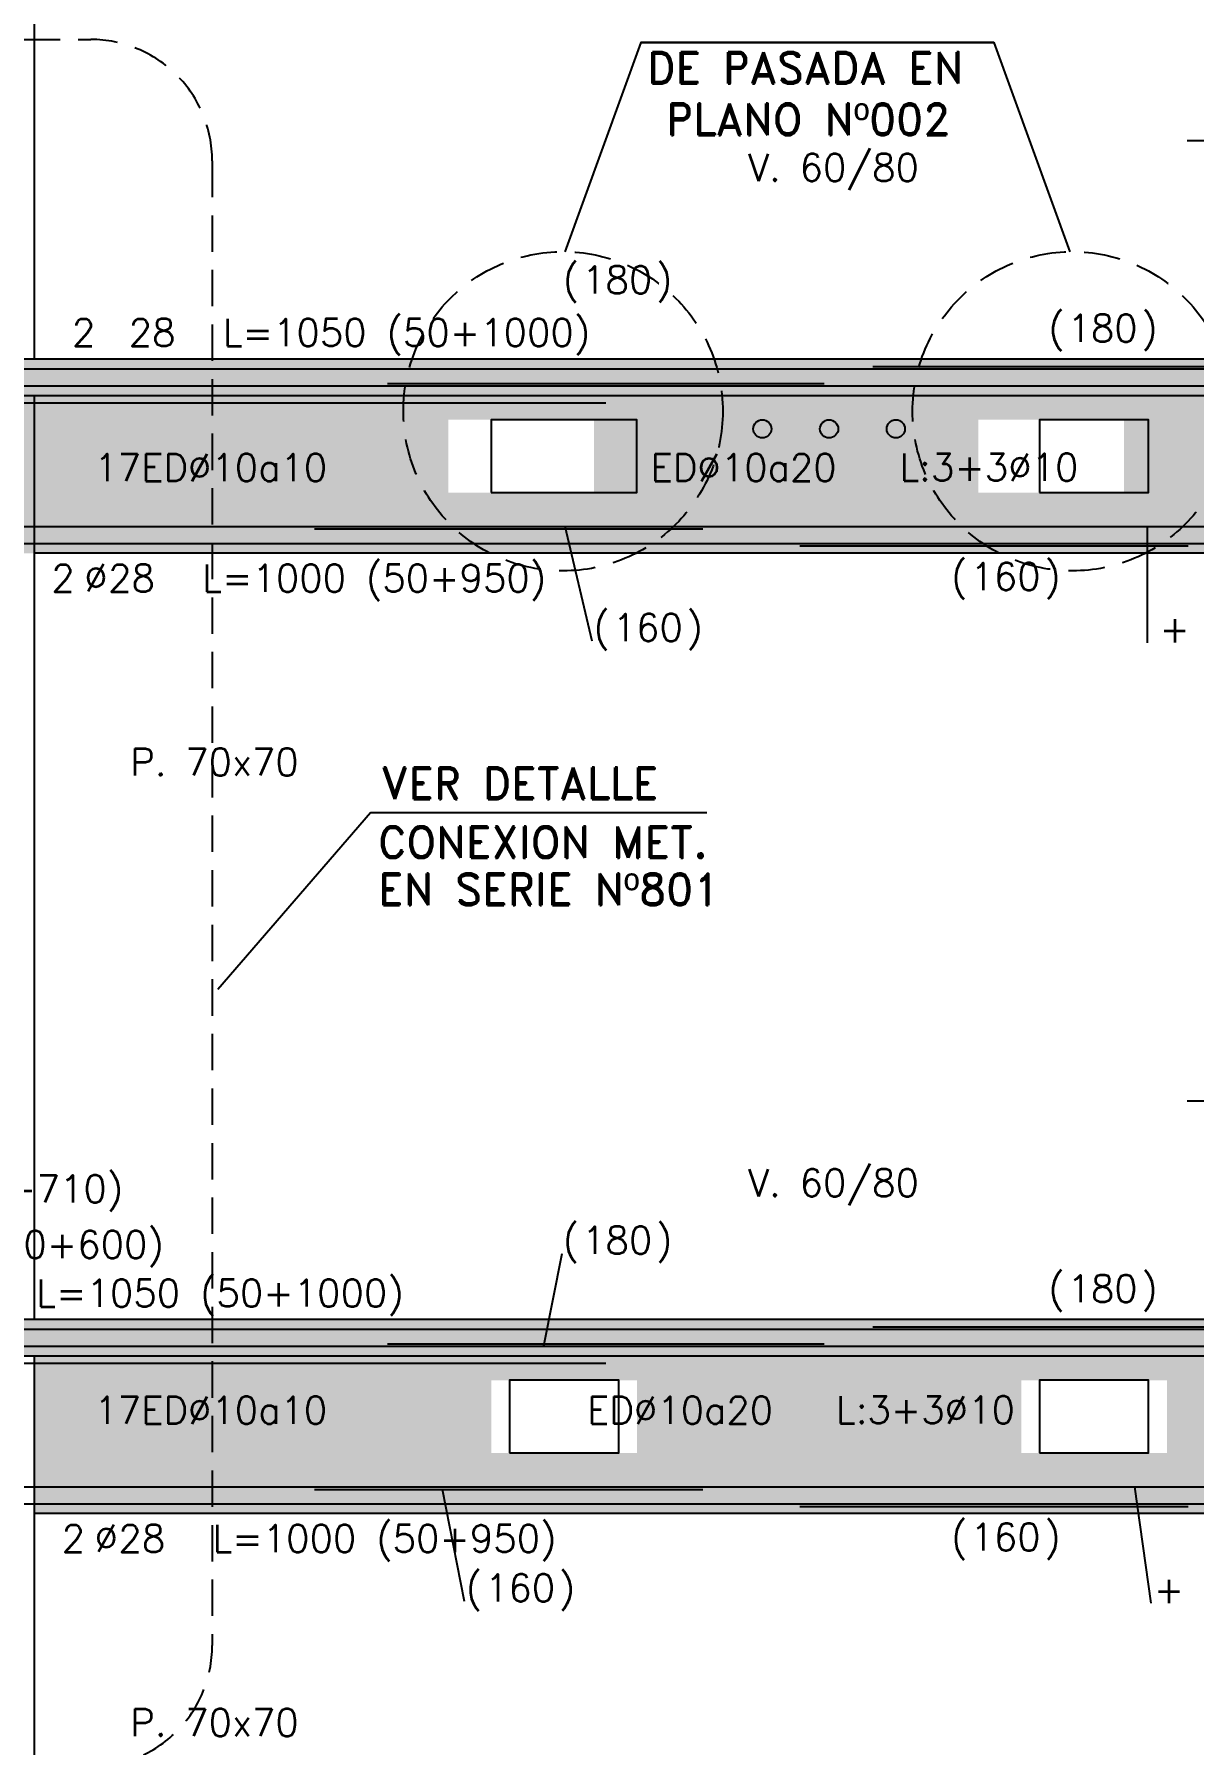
# Model space of a CAD drawing. Extents: x -58 to 5689, y 66 to 4123.
# Drawn here: x 970 to 1448, y 2189 to 2894 of the extents above; entities that cross this region are included whole.
import ezdxf
from ezdxf.enums import TextEntityAlignment as Align
from ezdxf.xclip import XClip

# ---------------------------------------------------------------- set-up
doc = ezdxf.new("R2010")
doc.units = 0
doc.header["$LTSCALE"] = 30
doc.header["$MEASUREMENT"] = 0
doc.header["$XCLIPFRAME"] = 0
doc.linetypes.add("EJEF-F'$0$DASHED", pattern=[0.75, 0.5, -0.25])
doc.linetypes.add("EJEF-F'$0$RLE-PROYECCION", pattern=[0.71438, 0.47625, -0.23813])
doc.layers.get('0').update_dxf_attribs({"linetype": 'CONTINUOUS'})
for name, color, linetype in [("EJEF-F'$0$CORTES", 5, 'CONTINUOUS'), ("EJEF-F'$0$RLA-FE", 7, 'CONTINUOUS'), ("EJEF-F'$0$RLA-TEXTOS-FE", 9, 'CONTINUOUS')]:
    doc.layers.add(name, color=color, linetype=linetype)
doc.layers.add("EJEF-F'$0$RLA-ACHURADO", color=30, linetype="EJEF-F'$0$RLE-PROYECCION", lineweight=15, transparency=0.7)
doc.layers.add("EJEF-F'$0$RLA-CONTORNO", color=30, linetype='CONTINUOUS', lineweight=25)
doc.layers.add("EJEF-F'$0$RLA-TEXTOS-1", color=9, linetype='CONTINUOUS', lineweight=9)
doc.styles.add("EJEF-F'$0$RomanD", font='romand.shx', dxfattribs={"height": 31.5})
doc.styles.add("EJEF-F'$0$RomanS", font='romans.shx', dxfattribs={"height": 11.25})
doc.dimstyles.new("EJEF-F'$0$ING50", dxfattribs={"dimscale": 50, "dimtxt": 0.27, "dimasz": 0.3, "dimexe": 0, "dimexo": 0, "dimgap": 0.1, "dimtad": 1, "dimdec": 1, "dimzin": 12, "dimdsep": 46, "dimtxsty": "EJEF-F'$0$RomanS", "dimblk": "EJEF-F'$0$TICK1", "dimblk1": "EJEF-F'$0$TICK1", "dimblk2": "EJEF-F'$0$TICK1", "dimcen": 0.09, "dimclrd": 2, "dimclre": 1, "dimclrt": 3, "dimadec": 0, "dimazin": 0, "dimtfac": 1, "dimtdec": 0, "dimtix": 1, "dimtmove": 2, "dimatfit": 3, "dimldrblk": "EJEF-F'$0$TICK1", "dimfxl": 0, "dimfxlon": 1, "dimtolj": 1, "dimtzin": 0, "dimarcsym": 0})
pattern_1 = [(0, (66.859, -1983.472), (20.32, 5.08), [1.676, -13.564, 1.676, -13.564, -81.28]), (0, (66.859, -1983.472), (20.32, 5.08), [-30.48, 1.676, -28.804, 1.676, -13.564, -35.56]), (0, (66.859, -1983.472), (20.32, 5.08), [-76.2, 1.676, -8.484, 1.676, -23.724]), (120, (74.479, -1980.932), (-14.559409, 15.057636), [1.676, -13.564, 1.676, -13.564, -81.28]), (120, (74.479, -1980.932), (-14.559409, 15.057636), [-30.48, 1.676, -28.804, 1.676, -13.564, -35.56]), (120, (74.479, -1980.932), (-14.559409, 15.057636), [-76.2, 1.676, -8.484, 1.676, -23.724]), (240, (77.019, -1970.772), (-5.760591, -20.137636), [1.676, -13.564, 1.676, -13.564, -81.28]), (240, (77.019, -1970.772), (-5.760591, -20.137636), [-30.48, 1.676, -28.804, 1.676, -13.564, -35.56]), (240, (77.019, -1970.772), (-5.760591, -20.137636), [-76.2, 1.676, -8.484, 1.676, -23.724])]

# ---------------------------------------------------------------- blocks, each defined once
blk = doc.blocks.new('*U166')
at = {"layer": "EJEF-F'$0$RLA-FE"}
for p, q in [((0, 0), (918.21, 0)), ((918.21, 0), (968.21, 0))]:
    blk.add_line(p, q, dxfattribs=at)
at = {"layer": "EJEF-F'$0$RLA-FE", "color": 3, "style": "EJEF-F'$0$RomanS", "flags": 8}
for tag, p in [('F=', (485.28, 9.32)), ('NUM', (499.69, 9.32))]:
    blk.add_attdef(tag, text='', height=11.25, dxfattribs=at).set_placement(p, align=Align.RIGHT)
at = {"layer": "EJEF-F'$0$RLA-FE", "color": 3, "style": "EJEF-F'$0$RomanS"}
for tag, p, flags in [('PHI', (503.58, 9.54), 14), ('DIAM', (513.44, 9.32), 12), ('MINUS', (535.46, 9.32), 13), ('MARK', (548.85, 9.32), 13), ('TEXTO_FE1', (552.15, 9.32), 8), ('TEXTO_FE2', (619.67, 9.34), 8), ('TIPO', (498.8, -75.78), 13), ('NVECES', (484.93, -94.72), 13), ('NUMFE', (488.86, -114.48), 13), ('CAPA', (497.06, -133.6), 13), ('DESPLAZA', (278.34, -151.59), 13), ('ESPACIO', (284.39, -169.95), 13), ('CANT', (298.23, -188.75), 13)]:
    blk.add_attdef(tag, p, '', height=11.25, dxfattribs=dict(at, flags=flags))
blk = doc.blocks.new('*U168')
at = {"layer": "EJEF-F'$0$RLA-FE"}
for p, q in [((0, 0), (718.21, 0)), ((718.21, 0), (768.21, 0)), ((768.21, 0), (800, 0)), ((800, 0), (800, 0))]:
    blk.add_line(p, q, dxfattribs=at)
at = {"layer": "EJEF-F'$0$RLA-FE", "color": 3, "style": "EJEF-F'$0$RomanS", "flags": 8}
for tag, p in [('F=', (138.18, 36.32)), ('NUM', (152.59, 36.32))]:
    blk.add_attdef(tag, text='', height=11.25, dxfattribs=at).set_placement(p, align=Align.RIGHT)
at = {"layer": "EJEF-F'$0$RLA-FE", "color": 3, "style": "EJEF-F'$0$RomanS"}
for tag, p, flags in [('PHI', (156.49, 36.54), 14), ('DIAM', (166.34, 36.32), 12), ('MINUS', (188.36, 36.32), 13), ('MARK', (201.75, 36.32), 13), ('TEXTO_FE1', (205.05, 36.32), 8), ('TEXTO_FE2', (272.57, 36.34), 8), ('TIPO', (398.8, -75.78), 13), ('NVECES', (384.93, -94.72), 13), ('NUMFE', (388.86, -114.48), 13), ('CAPA', (397.06, -133.6), 13), ('DESPLAZA', (278.34, -151.59), 13), ('ESPACIO', (284.39, -169.95), 13), ('CANT', (298.23, -188.75), 13)]:
    blk.add_attdef(tag, p, '', height=11.25, dxfattribs=dict(at, flags=flags))
blk = doc.blocks.new('*U167')
at = {"layer": "EJEF-F'$0$RLA-FE"}
for p, q in [((0, -40), (0, 0)), ((0, 0), (628.21, 0)), ((628.21, 0), (678.21, 0)), ((678.21, 0), (710, 0)), ((710, 0), (710, 0))]:
    blk.add_line(p, q, dxfattribs=at)
at = {"layer": "EJEF-F'$0$RLA-FE", "color": 3, "style": "EJEF-F'$0$RomanS"}
for tag, p, flags in [('PHI', (119.06, 66.54), 14), ('TEXTO_FE2', (235.15, 66.34), 8), ('DIAM', (128.92, 66.32), 12), ('MINUS', (150.94, 66.32), 13), ('MARK', (164.33, 66.32), 13), ('TEXTO_FE1', (167.63, 66.32), 8), ('TIPO', (353.8, -75.78), 13), ('NVECES', (339.93, -94.72), 13), ('NUMFE', (343.86, -114.48), 13), ('CAPA', (352.06, -133.6), 13), ('DESPLAZA', (278.34, -151.59), 13), ('ESPACIO', (284.39, -169.95), 13), ('CANT', (298.23, -188.75), 13)]:
    blk.add_attdef(tag, p, '', height=11.25, dxfattribs=dict(at, flags=flags))
at = {"layer": "EJEF-F'$0$RLA-FE", "color": 3, "style": "EJEF-F'$0$RomanS", "flags": 8}
for tag, p in [('F=', (100.76, 66.32)), ('NUM', (115.17, 66.32))]:
    blk.add_attdef(tag, text='', height=11.25, dxfattribs=at).set_placement(p, align=Align.RIGHT)
blk = doc.blocks.new('*U74')
at = {"layer": "EJEF-F'$0$RLA-FE"}
for q in [(0, 0), (918.21, 0)]:
    blk.add_line((0, 0), q, dxfattribs=at)
at = {"layer": "EJEF-F'$0$RLA-FE", "color": 3, "style": "EJEF-F'$0$RomanS", "flags": 8}
for tag, p in [('F=', (408.44, 9.32)), ('NUM', (422.85, 9.32))]:
    blk.add_attdef(tag, text='', height=11.25, dxfattribs=at).set_placement(p, align=Align.RIGHT)
at = {"layer": "EJEF-F'$0$RLA-FE", "color": 3, "style": "EJEF-F'$0$RomanS"}
for tag, p, flags in [('PHI', (426.74, 9.54), 14), ('DIAM', (436.6, 9.32), 12), ('MINUS', (458.62, 9.32), 13), ('TEXTO_FE2', (470.59, 4.36), 8), ('MARK', (472.01, 9.32), 13), ('TEXTO_FE1', (475.31, 9.32), 8), ('TIPO', (498.8, -75.78), 13), ('NVECES', (484.93, -94.72), 13), ('NUMFE', (488.86, -114.48), 13), ('CAPA', (497.06, -133.6), 13), ('DESPLAZA', (278.34, -151.59), 13), ('ESPACIO', (284.39, -169.95), 13), ('CANT', (298.23, -188.75), 13)]:
    blk.add_attdef(tag, p, '', height=11.25, dxfattribs=dict(at, flags=flags))
blk = doc.blocks.new('*U66')
at = {"layer": "EJEF-F'$0$RLA-FE", "color": 6}
blk.add_line((0, 1), (180, 1), dxfattribs=at)
at = {"layer": "EJEF-F'$0$RLA-FE", "color": 3, "style": "EJEF-F'$0$RomanS", "flags": 8}
for tag, p in [('(', (75.66, 11.14)), ('EMP', (94.68, 11.14)), (')', (113.99, 11.14))]:
    blk.add_attdef(tag, text='', height=11.25, dxfattribs=at).set_placement(p, align=Align.CENTER)
blk = doc.blocks.new('*U169')
at = {"layer": "EJEF-F'$0$RLA-FE"}
for q in [(0, 0), (918.21, 0)]:
    blk.add_line((0, 0), q, dxfattribs=at)
at = {"layer": "EJEF-F'$0$RLA-FE", "color": 3, "style": "EJEF-F'$0$RomanS", "flags": 8}
for tag, p in [('F=', (419.12, 36.32)), ('NUM', (433.53, 36.32))]:
    blk.add_attdef(tag, text='', height=11.25, dxfattribs=at).set_placement(p, align=Align.RIGHT)
at = {"layer": "EJEF-F'$0$RLA-FE", "color": 3, "style": "EJEF-F'$0$RomanS"}
for tag, p, flags in [('PHI', (437.42, 36.54), 14), ('DIAM', (447.28, 36.32), 12), ('MINUS', (469.3, 36.32), 13), ('MARK', (482.69, 36.32), 13), ('TEXTO_FE1', (485.99, 36.32), 8), ('TEXTO_FE2', (553.51, 36.34), 8), ('TIPO', (498.8, -75.78), 13), ('NVECES', (484.93, -94.72), 13), ('NUMFE', (488.86, -114.48), 13), ('CAPA', (497.06, -133.6), 13), ('DESPLAZA', (278.34, -151.59), 13), ('ESPACIO', (284.39, -169.95), 13), ('CANT', (298.23, -188.75), 13)]:
    blk.add_attdef(tag, p, '', height=11.25, dxfattribs=dict(at, flags=flags))
blk = doc.blocks.new('*U76')
at = {"layer": "EJEF-F'$0$RLA-FE", "color": 6}
blk.add_line((0, 1), (180, 1), dxfattribs=at)
at = {"layer": "EJEF-F'$0$RLA-FE", "color": 3, "style": "EJEF-F'$0$RomanS", "flags": 8}
for tag, p in [('(', (75.66, 38.14)), ('EMP', (94.68, 38.14)), (')', (113.99, 38.14))]:
    blk.add_attdef(tag, text='', height=11.25, dxfattribs=at).set_placement(p, align=Align.CENTER)
blk = doc.blocks.new("EJEF-F'$0$TICK1")
at = {"color": 2}
for points in [[(0, 0), (-1, 0)], [(0, 0), (1, 0)]]:
    blk.add_lwpolyline(points, dxfattribs=at)
at = {"color": 2, "const_width": 0.2}
blk.add_lwpolyline([(-0.3, -0.3), (0.3, 0.3)], dxfattribs=at)
blk = doc.blocks.new('*D139')
at = {"layer": "EJEF-F'$0$RLA-FE", "color": 2, "lineweight": -2, "transparency": 16777216}
blk.add_line((-664.82, 481), (-494.82, 481), dxfattribs=at)
at = {"layer": "EJEF-F'$0$RLA-FE", "color": 2, "lineweight": -2, "transparency": 16777216, "xscale": 15, "yscale": 15, "zscale": 15, "rotation": 180}
blk.add_blockref("EJEF-F'$0$TICK1", (-679.82, 481), dxfattribs=at)
at = {"layer": "EJEF-F'$0$RLA-FE", "color": 2, "lineweight": -2, "transparency": 16777216, "xscale": 15, "yscale": 15, "zscale": 15}
blk.add_blockref("EJEF-F'$0$TICK1", (-479.82, 481), dxfattribs=at)
at = {"layer": "EJEF-F'$0$RLA-FE", "color": 3, "transparency": 16777216, "insert": (-579.82, 493.57), "char_height": 15, "attachment_point": 5, "style": "EJEF-F'$0$RomanS"}
blk.add_mtext('\\A1;200', dxfattribs=at)
blk = doc.blocks.new('*U72')
at = {"layer": "EJEF-F'$0$RLA-FE"}
for p, q in [((0, 0), (918.21, 0)), ((918.21, 0), (968.21, 0))]:
    blk.add_line(p, q, dxfattribs=at)
at = {"layer": "EJEF-F'$0$RLA-FE", "color": 3, "style": "EJEF-F'$0$RomanS", "flags": 8}
for tag, p in [('F=', (408.44, 9.32)), ('NUM', (422.85, 9.32))]:
    blk.add_attdef(tag, text='', height=11.25, dxfattribs=at).set_placement(p, align=Align.RIGHT)
at = {"layer": "EJEF-F'$0$RLA-FE", "color": 3, "style": "EJEF-F'$0$RomanS"}
for tag, p, flags in [('PHI', (426.74, 9.54), 14), ('DIAM', (436.6, 9.32), 12), ('MINUS', (458.62, 9.32), 13), ('MARK', (472.01, 9.32), 13), ('TEXTO_FE1', (475.31, 9.32), 8), ('TEXTO_FE2', (542.83, 9.34), 8), ('TIPO', (498.8, -75.78), 13), ('NVECES', (484.93, -94.72), 13), ('NUMFE', (488.86, -114.48), 13), ('CAPA', (497.06, -133.6), 13), ('DESPLAZA', (278.34, -151.59), 13), ('ESPACIO', (284.39, -169.95), 13), ('CANT', (298.23, -188.75), 13)]:
    blk.add_attdef(tag, p, '', height=11.25, dxfattribs=dict(at, flags=flags))
blk = doc.blocks.new('*U159')
at = {"layer": "EJEF-F'$0$RLA-FE"}
for p, q in [((0, 0), (718.21, 0)), ((718.21, 0), (768.21, 0)), ((768.21, 0), (800, 0)), ((800, 0), (800, 0))]:
    blk.add_line(p, q, dxfattribs=at)
at = {"layer": "EJEF-F'$0$RLA-FE", "color": 3, "style": "EJEF-F'$0$RomanS", "flags": 8}
for tag, p in [('F=', (280.2, 36.32)), ('NUM', (294.61, 36.32))]:
    blk.add_attdef(tag, text='', height=11.25, dxfattribs=at).set_placement(p, align=Align.RIGHT)
at = {"layer": "EJEF-F'$0$RLA-FE", "color": 3, "style": "EJEF-F'$0$RomanS"}
for tag, p, flags in [('PHI', (298.51, 36.54), 14), ('DIAM', (308.36, 36.32), 12), ('MINUS', (330.38, 36.32), 13), ('MARK', (343.77, 36.32), 13), ('TEXTO_FE1', (347.07, 36.32), 8), ('TEXTO_FE2', (414.6, 36.34), 8), ('TIPO', (398.8, -75.78), 13), ('NVECES', (384.93, -94.72), 13), ('NUMFE', (388.86, -114.48), 13), ('CAPA', (397.06, -133.6), 13), ('DESPLAZA', (278.34, -151.59), 13), ('ESPACIO', (284.39, -169.95), 13), ('CANT', (298.23, -188.75), 13)]:
    blk.add_attdef(tag, p, '', height=11.25, dxfattribs=dict(at, flags=flags))
blk = doc.blocks.new('*U73')
at = {"layer": "EJEF-F'$0$RLA-FE"}
for p, q in [((0, -40), (0, 0)), ((0, 0), (628.21, 0)), ((628.21, 0), (678.21, 0)), ((678.21, 0), (710, 0)), ((710, 0), (710, 0))]:
    blk.add_line(p, q, dxfattribs=at)
at = {"layer": "EJEF-F'$0$RLA-FE", "color": 3, "style": "EJEF-F'$0$RomanS"}
for tag, p, flags in [('PHI', (281.74, 66.54), 14), ('TEXTO_FE2', (397.83, 66.34), 8), ('DIAM', (291.6, 66.32), 12), ('MINUS', (313.62, 66.32), 13), ('MARK', (327.01, 66.32), 13), ('TEXTO_FE1', (330.31, 66.32), 8), ('TIPO', (353.8, -75.78), 13), ('NVECES', (339.93, -94.72), 13), ('NUMFE', (343.86, -114.48), 13), ('CAPA', (352.06, -133.6), 13), ('DESPLAZA', (278.34, -151.59), 13), ('ESPACIO', (284.39, -169.95), 13), ('CANT', (298.23, -188.75), 13)]:
    blk.add_attdef(tag, p, '', height=11.25, dxfattribs=dict(at, flags=flags))
at = {"layer": "EJEF-F'$0$RLA-FE", "color": 3, "style": "EJEF-F'$0$RomanS", "flags": 8}
for tag, p in [('F=', (263.44, 66.32)), ('NUM', (277.85, 66.32))]:
    blk.add_attdef(tag, text='', height=11.25, dxfattribs=at).set_placement(p, align=Align.RIGHT)
blk = doc.blocks.new('*U75')
at = {"layer": "EJEF-F'$0$RLA-FE"}
for q in [(0, 0), (918.21, 0)]:
    blk.add_line((0, 0), q, dxfattribs=at)
at = {"layer": "EJEF-F'$0$RLA-FE", "color": 3, "style": "EJEF-F'$0$RomanS", "flags": 8}
for tag, p in [('F=', (408.44, 36.32)), ('NUM', (422.85, 36.32))]:
    blk.add_attdef(tag, text='', height=11.25, dxfattribs=at).set_placement(p, align=Align.RIGHT)
at = {"layer": "EJEF-F'$0$RLA-FE", "color": 3, "style": "EJEF-F'$0$RomanS"}
for tag, p, flags in [('PHI', (426.74, 36.54), 14), ('DIAM', (436.6, 36.32), 12), ('MINUS', (458.62, 36.32), 13), ('MARK', (472.01, 36.32), 13), ('TEXTO_FE1', (475.31, 36.32), 8), ('TEXTO_FE2', (542.83, 36.34), 8), ('TIPO', (498.8, -75.78), 13), ('NVECES', (484.93, -94.72), 13), ('NUMFE', (488.86, -114.48), 13), ('CAPA', (497.06, -133.6), 13), ('DESPLAZA', (278.34, -151.59), 13), ('ESPACIO', (284.39, -169.95), 13), ('CANT', (298.23, -188.75), 13)]:
    blk.add_attdef(tag, p, '', height=11.25, dxfattribs=dict(at, flags=flags))
blk = doc.blocks.new('*D140')
at = {"layer": "EJEF-F'$0$RLA-FE", "color": 2, "lineweight": -2, "transparency": 16777216}
blk.add_line((-664.82, 85), (-494.82, 85), dxfattribs=at)
at = {"layer": "EJEF-F'$0$RLA-FE", "color": 2, "lineweight": -2, "transparency": 16777216, "xscale": 15, "yscale": 15, "zscale": 15, "rotation": 180}
blk.add_blockref("EJEF-F'$0$TICK1", (-679.82, 85), dxfattribs=at)
at = {"layer": "EJEF-F'$0$RLA-FE", "color": 2, "lineweight": -2, "transparency": 16777216, "xscale": 15, "yscale": 15, "zscale": 15}
blk.add_blockref("EJEF-F'$0$TICK1", (-479.82, 85), dxfattribs=at)
at = {"layer": "EJEF-F'$0$RLA-FE", "color": 3, "transparency": 16777216, "insert": (-579.82, 97.57), "char_height": 15, "attachment_point": 5, "style": "EJEF-F'$0$RomanS"}
blk.add_mtext('\\A1;200', dxfattribs=at)
blk = doc.blocks.new('*U158')
at = {"layer": "EJEF-F'$0$RLA-FE"}
for p, q in [((0, 0), (868.21, 0)), ((868.21, 0), (918.21, 0)), ((918.21, 0), (950, 0)), ((950, 0), (950, 0))]:
    blk.add_line(p, q, dxfattribs=at)
at = {"layer": "EJEF-F'$0$RLA-FE", "color": 3, "style": "EJEF-F'$0$RomanS", "flags": 8}
for tag, p in [('F=', (481.04, -19.89)), ('NUM', (495.44, -19.89))]:
    blk.add_attdef(tag, text='', height=11.25, dxfattribs=at).set_placement(p, align=Align.RIGHT)
at = {"layer": "EJEF-F'$0$RLA-FE", "color": 3, "style": "EJEF-F'$0$RomanS"}
for tag, p, flags in [('PHI', (499.34, -19.68), 12), ('DIAM', (509.2, -19.89), 12), ('MINUS', (531.21, -19.89), 13), ('MARK', (544.61, -19.89), 13), ('TEXTO_FE1', (547.91, -19.89), 8), ('TEXTO_FE2', (615.43, -19.88), 8), ('TIPO', (473.8, -57.92), 13), ('NVECES', (459.93, -76.86), 13), ('NUMFE', (463.86, -96.62), 13), ('CAPA', (472.06, -115.74), 13), ('DESPLAZA', (277.18, -134.17), 13), ('ESPACIO', (283.22, -152.53), 13), ('CANT', (297.06, -171.33), 13)]:
    blk.add_attdef(tag, p, '', height=11.25, dxfattribs=dict(at, flags=flags))
blk = doc.blocks.new('*U95')
at = {"layer": "EJEF-F'$0$RLA-FE"}
for q in [(0, 0), (1018.21, 0)]:
    blk.add_line((0, 0), q, dxfattribs=at)
at = {"layer": "EJEF-F'$0$RLA-FE", "color": 3, "style": "EJEF-F'$0$RomanS", "flags": 8}
for tag, p in [('F=', (458.44, -19.89)), ('NUM', (472.85, -19.89))]:
    blk.add_attdef(tag, text='', height=11.25, dxfattribs=at).set_placement(p, align=Align.RIGHT)
at = {"layer": "EJEF-F'$0$RLA-FE", "color": 3, "style": "EJEF-F'$0$RomanS"}
for tag, p, flags in [('PHI', (476.74, -19.68), 12), ('DIAM', (486.6, -19.89), 12), ('MINUS', (508.62, -19.89), 13), ('MARK', (522.01, -19.89), 13), ('TEXTO_FE1', (525.31, -19.89), 8), ('TEXTO_FE2', (592.83, -19.88), 8), ('TIPO', (548.8, -57.92), 13), ('NVECES', (534.93, -76.86), 13), ('NUMFE', (538.86, -96.62), 13), ('CAPA', (547.06, -115.74), 13), ('DESPLAZA', (277.18, -134.17), 13), ('ESPACIO', (283.22, -152.53), 13), ('CANT', (297.06, -171.33), 13)]:
    blk.add_attdef(tag, p, '', height=11.25, dxfattribs=dict(at, flags=flags))
blk = doc.blocks.new('*U96')
at = {"layer": "EJEF-F'$0$RLA-FE", "color": 6}
blk.add_line((0, -1), (160, -1), dxfattribs=at)
at = {"layer": "EJEF-F'$0$RLA-FE", "color": 3, "style": "EJEF-F'$0$RomanS", "flags": 8}
for tag, p in [('(', (65.66, -19.26)), (')', (103.99, -19.26)), ('EMP', (84.68, -19.26))]:
    blk.add_attdef(tag, text='', height=11.25, dxfattribs=at).set_placement(p, align=Align.CENTER)
blk = doc.blocks.new('*U157')
at = {"layer": "EJEF-F'$0$RLA-FE"}
for p, q in [((0, 0), (668.21, 0)), ((668.21, 0), (718.21, 0)), ((718.21, 0), (750, 0)), ((750, 0), (750, 0))]:
    blk.add_line(p, q, dxfattribs=at)
at = {"layer": "EJEF-F'$0$RLA-FE", "color": 3, "style": "EJEF-F'$0$RomanS", "flags": 8}
for tag, p in [('F=', (140.45, -47.89)), ('NUM', (154.86, -47.89))]:
    blk.add_attdef(tag, text='', height=11.25, dxfattribs=at).set_placement(p, align=Align.RIGHT)
at = {"layer": "EJEF-F'$0$RLA-FE", "color": 3, "style": "EJEF-F'$0$RomanS"}
for tag, p, flags in [('PHI', (158.76, -47.68), 12), ('DIAM', (168.61, -47.89), 12), ('MINUS', (190.63, -47.89), 13), ('MARK', (204.02, -47.89), 13), ('TEXTO_FE1', (207.32, -47.89), 8), ('TEXTO_FE2', (274.84, -47.88), 8), ('TIPO', (373.8, -57.92), 13), ('NVECES', (359.93, -76.86), 13), ('NUMFE', (363.86, -96.62), 13), ('CAPA', (372.06, -115.74), 13), ('DESPLAZA', (277.18, -134.17), 13), ('ESPACIO', (283.22, -152.53), 13), ('CANT', (297.06, -171.33), 13)]:
    blk.add_attdef(tag, p, '', height=11.25, dxfattribs=dict(at, flags=flags))
blk = doc.blocks.new('*U156')
at = {"layer": "EJEF-F'$0$RLA-FE"}
for q in [(0, 0), (1018.21, 0)]:
    blk.add_line((0, 0), q, dxfattribs=at)
at = {"layer": "EJEF-F'$0$RLA-FE", "color": 3, "style": "EJEF-F'$0$RomanS", "flags": 8}
for tag, p in [('F=', (358.31, -47.89)), ('NUM', (372.72, -47.89))]:
    blk.add_attdef(tag, text='', height=11.25, dxfattribs=at).set_placement(p, align=Align.RIGHT)
at = {"layer": "EJEF-F'$0$RLA-FE", "color": 3, "style": "EJEF-F'$0$RomanS"}
for tag, p, flags in [('PHI', (376.61, -47.68), 12), ('DIAM', (386.47, -47.89), 12), ('MINUS', (408.49, -47.89), 13), ('MARK', (421.88, -47.89), 13), ('TEXTO_FE1', (425.18, -47.89), 8), ('TEXTO_FE2', (492.7, -47.88), 8), ('TIPO', (548.8, -57.92), 13), ('NVECES', (534.93, -76.86), 13), ('NUMFE', (538.86, -96.62), 13), ('CAPA', (547.06, -115.74), 13), ('DESPLAZA', (277.18, -134.17), 13), ('ESPACIO', (283.22, -152.53), 13), ('CANT', (297.06, -171.33), 13)]:
    blk.add_attdef(tag, p, '', height=11.25, dxfattribs=dict(at, flags=flags))
blk = doc.blocks.new('*U79')
at = {"layer": "EJEF-F'$0$RLA-FE", "color": 6}
blk.add_line((0, -1), (160, -1), dxfattribs=at)
at = {"layer": "EJEF-F'$0$RLA-FE", "color": 3, "style": "EJEF-F'$0$RomanS", "flags": 8}
for tag, p in [('(', (65.66, -47.26)), (')', (103.99, -47.26)), ('EMP', (84.68, -47.26))]:
    blk.add_attdef(tag, text='', height=11.25, dxfattribs=at).set_placement(p, align=Align.CENTER)
blk = doc.blocks.new('*U163')
at = {"layer": "EJEF-F'$0$RLA-FE"}
for p, q in [((0, 0), (868.21, 0)), ((868.21, 0), (918.21, 0)), ((918.21, 0), (950, 0)), ((950, 0), (950, 0))]:
    blk.add_line(p, q, dxfattribs=at)
at = {"layer": "EJEF-F'$0$RLA-FE", "color": 3, "style": "EJEF-F'$0$RomanS", "flags": 8}
for tag, p in [('F=', (476.79, -19.89)), ('NUM', (491.2, -19.89))]:
    blk.add_attdef(tag, text='', height=11.25, dxfattribs=at).set_placement(p, align=Align.RIGHT)
at = {"layer": "EJEF-F'$0$RLA-FE", "color": 3, "style": "EJEF-F'$0$RomanS"}
for tag, p, flags in [('PHI', (495.1, -19.68), 12), ('DIAM', (504.95, -19.89), 12), ('MINUS', (526.97, -19.89), 13), ('MARK', (540.36, -19.89), 13), ('TEXTO_FE1', (543.66, -19.89), 8), ('TEXTO_FE2', (611.19, -19.88), 8), ('TIPO', (473.8, -57.92), 13), ('NVECES', (459.93, -76.86), 13), ('NUMFE', (463.86, -96.62), 13), ('CAPA', (472.06, -115.74), 13), ('DESPLAZA', (277.18, -134.17), 13), ('ESPACIO', (283.22, -152.53), 13), ('CANT', (297.06, -171.33), 13)]:
    blk.add_attdef(tag, p, '', height=11.25, dxfattribs=dict(at, flags=flags))
blk = doc.blocks.new('*U165')
at = {"layer": "EJEF-F'$0$RLA-FE"}
for p, q in [((0, 0), (668.21, 0)), ((668.21, 0), (718.21, 0)), ((718.21, 0), (750, 0)), ((750, 0), (750, 0))]:
    blk.add_line(p, q, dxfattribs=at)
at = {"layer": "EJEF-F'$0$RLA-FE", "color": 3, "style": "EJEF-F'$0$RomanS", "flags": 8}
for tag, p in [('F=', (192.44, -47.89)), ('NUM', (206.85, -47.89))]:
    blk.add_attdef(tag, text='', height=11.25, dxfattribs=at).set_placement(p, align=Align.RIGHT)
at = {"layer": "EJEF-F'$0$RLA-FE", "color": 3, "style": "EJEF-F'$0$RomanS"}
for tag, p, flags in [('PHI', (210.75, -47.68), 12), ('DIAM', (220.6, -47.89), 12), ('MINUS', (242.62, -47.89), 13), ('MARK', (256.02, -47.89), 13), ('TEXTO_FE1', (259.32, -47.89), 8), ('TIPO', (373.8, -57.92), 13), ('TEXTO_FE2', (189.02, -66.06), 8), ('NVECES', (359.93, -76.86), 13), ('NUMFE', (363.86, -96.62), 13), ('CAPA', (372.06, -115.74), 13), ('DESPLAZA', (277.18, -134.17), 13), ('ESPACIO', (283.22, -152.53), 13), ('CANT', (297.06, -171.33), 13)]:
    blk.add_attdef(tag, p, '', height=11.25, dxfattribs=dict(at, flags=flags))
blk = doc.blocks.new('*U162')
at = {"layer": "EJEF-F'$0$RLA-FE"}
for q in [(0, 0), (1018.21, 0)]:
    blk.add_line((0, 0), q, dxfattribs=at)
at = {"layer": "EJEF-F'$0$RLA-FE", "color": 3, "style": "EJEF-F'$0$RomanS", "flags": 8}
for tag, p in [('F=', (360.71, -47.89)), ('NUM', (375.12, -47.89))]:
    blk.add_attdef(tag, text='', height=11.25, dxfattribs=at).set_placement(p, align=Align.RIGHT)
at = {"layer": "EJEF-F'$0$RLA-FE", "color": 3, "style": "EJEF-F'$0$RomanS"}
for tag, p, flags in [('PHI', (379.01, -47.68), 12), ('DIAM', (388.87, -47.89), 12), ('MINUS', (410.89, -47.89), 13), ('MARK', (424.28, -47.89), 13), ('TEXTO_FE1', (427.58, -47.89), 8), ('TEXTO_FE2', (495.1, -47.88), 8), ('TIPO', (548.8, -57.92), 13), ('NVECES', (534.93, -76.86), 13), ('NUMFE', (538.86, -96.62), 13), ('CAPA', (547.06, -115.74), 13), ('DESPLAZA', (277.18, -134.17), 13), ('ESPACIO', (283.22, -152.53), 13), ('CANT', (297.06, -171.33), 13)]:
    blk.add_attdef(tag, p, '', height=11.25, dxfattribs=dict(at, flags=flags))
blk = doc.blocks.new('*U164')
at = {"layer": "EJEF-F'$0$RLA-FE", "color": 6}
blk.add_line((0, -1), (160, -1), dxfattribs=at)
at = {"layer": "EJEF-F'$0$RLA-FE", "color": 3, "style": "EJEF-F'$0$RomanS", "flags": 8}
for tag, p in [('(', (118.26, -47.26)), (')', (156.6, -47.26)), ('EMP', (137.29, -47.26))]:
    blk.add_attdef(tag, text='', height=11.25, dxfattribs=at).set_placement(p, align=Align.CENTER)
blk = doc.blocks.new("EJEF-F'")
at = {"layer": "EJEF-F'$0$RLA-ACHURADO"}
h = blk.add_hatch(dxfattribs=at)
h.set_pattern_fill('SAND - DENSE', color=256, style=0, pattern_type=2)
h.set_pattern_definition(pattern_1)
h.paths.add_polyline_path([(525.18, 376), (525.18, 391), (-1646.82, 391), (-1646.82, 376), (-75.25, 376)], flags=0)
h = blk.add_hatch(dxfattribs=at)
h.set_pattern_fill('SAND - DENSE', color=256, style=0, pattern_type=2)
h.set_pattern_definition([(0, (49.125, -2775.472), (20.32, 5.08), [1.676, -13.564, 1.676, -13.564, -81.28]), (0, (49.125, -2775.472), (20.32, 5.08), [-30.48, 1.676, -28.804, 1.676, -13.564, -35.56]), (0, (49.125, -2775.472), (20.32, 5.08), [-76.2, 1.676, -8.484, 1.676, -23.724]), (120, (56.745, -2772.932), (-14.559409, 15.057636), [1.676, -13.564, 1.676, -13.564, -81.28]), (120, (56.745, -2772.932), (-14.559409, 15.057636), [-30.48, 1.676, -28.804, 1.676, -13.564, -35.56]), (120, (56.745, -2772.932), (-14.559409, 15.057636), [-76.2, 1.676, -8.484, 1.676, -23.724]), (240, (59.285, -2762.772), (-5.760591, -20.137636), [1.676, -13.564, 1.676, -13.564, -81.28]), (240, (59.285, -2762.772), (-5.760591, -20.137636), [-30.48, 1.676, -28.804, 1.676, -13.564, -35.56]), (240, (59.285, -2762.772), (-5.760591, -20.137636), [-76.2, 1.676, -8.484, 1.676, -23.724])])
h.paths.add_polyline_path([(-999.21, 336), (-999.21, 366), (-939.21, 366), (-939.21, 336)])
h.paths.add_polyline_path([(-532.55, 311), (-532.55, 376), (-1187.55, 376), (-1187.55, 311)])
h.paths.add_polyline_path([(-780.87, 336), (-780.87, 366), (-720.87, 366), (-720.87, 336)])
h = blk.add_hatch(dxfattribs=at)
h.set_pattern_fill('SAND - DENSE', color=256, style=0, pattern_type=2)
h.set_pattern_definition(pattern_1)
h.paths.add_polyline_path([(525.18, -20), (525.18, -5), (-1646.82, -5), (-1646.82, -20), (-75.25, -20)], flags=0)
h = blk.add_hatch(dxfattribs=at)
h.set_pattern_fill('SAND - DENSE', color=256, style=0, pattern_type=2)
h.set_pattern_definition([(0, (66.859, -3171.472), (20.32, 5.08), [1.676, -13.564, 1.676, -13.564, -81.28]), (0, (66.859, -3171.472), (20.32, 5.08), [-30.48, 1.676, -28.804, 1.676, -13.564, -35.56]), (0, (66.859, -3171.472), (20.32, 5.08), [-76.2, 1.676, -8.484, 1.676, -23.724]), (120, (74.479, -3168.932), (-14.559409, 15.057636), [1.676, -13.564, 1.676, -13.564, -81.28]), (120, (74.479, -3168.932), (-14.559409, 15.057636), [-30.48, 1.676, -28.804, 1.676, -13.564, -35.56]), (120, (74.479, -3168.932), (-14.559409, 15.057636), [-76.2, 1.676, -8.484, 1.676, -23.724]), (240, (77.019, -3158.772), (-5.760591, -20.137636), [1.676, -13.564, 1.676, -13.564, -81.28]), (240, (77.019, -3158.772), (-5.760591, -20.137636), [-30.48, 1.676, -28.804, 1.676, -13.564, -35.56]), (240, (77.019, -3158.772), (-5.760591, -20.137636), [-76.2, 1.676, -8.484, 1.676, -23.724])])
h.paths.add_polyline_path([(-981.48, -60), (-981.48, -30), (-921.48, -30), (-921.48, -60)])
h.paths.add_polyline_path([(-514.82, -85), (-514.82, -20), (-1169.82, -20), (-1169.82, -85)])
h.paths.add_polyline_path([(-763.14, -60), (-763.14, -30), (-703.14, -30), (-703.14, -60)])
at = {"layer": "EJEF-F'$0$CORTES", "color": 1, "linetype": "EJEF-F'$0$DASHED"}
blk.add_lwpolyline([(-1646.67, 522.8), (-1146.48, 522.8, -0.414214), (-1096.48, 472.8), (-1096.48, -139.42, -0.414214), (-1146.48, -189.42), (-1646.67, -189.42, -0.414214), (-1696.67, -139.42), (-1696.67, 472.8, -0.414214)], format="xyb", close=True, dxfattribs=at)
at = {"layer": "EJEF-F'$0$CORTES", "color": 1, "linetype": 'Continuous'}
for points in [[(-774.47, 521.5), (-919.83, 521.5), (-951.23, 435.32)], [(-919.83, 521.5), (-774.47, 521.5), (-743.08, 435.32)], [(-892.75, 203.97), (-1031.33, 203.97), (-1094.13, 131.15)]]:
    blk.add_lwpolyline(points, dxfattribs=at)
at = {"layer": "EJEF-F'$0$CORTES", "color": 1, "linetype": "EJEF-F'$0$DASHED"}
for centre in [(-951.92, 369.52), (-742.1, 369.52)]:
    blk.add_circle(centre, 65.8, dxfattribs=at)
at = {"layer": "EJEF-F'$0$RLA-CONTORNO"}
for p, q in [((-1169.82, 772), (-1169.82, 391)), ((525.18, 391), (-1646.82, 391)), ((-1174.8, 376), (-509.82, 376)), ((-1169.82, 376), (-1169.82, -5)), ((-514.82, 311), (-1169.82, 311)), ((525.18, -5), (-1646.82, -5)), ((-1174.8, -20), (-509.82, -20)), ((-1169.82, -20), (-1169.82, -401)), ((-514.82, -85), (-1169.82, -85))]:
    blk.add_line(p, q, dxfattribs=at)
for points in [[(-981.48, 336), (-921.48, 336), (-921.48, 366), (-981.48, 366)], [(-755.64, 336), (-710.64, 336), (-710.64, 366), (-755.64, 366)], [(-973.98, -60), (-928.98, -60), (-928.98, -30), (-973.98, -30)], [(-755.64, -60), (-710.64, -60), (-710.64, -30), (-755.64, -30)]]:
    blk.add_lwpolyline(points, close=True, dxfattribs=at)
for centre in [(-869.81, 362.25), (-842.31, 362.25), (-814.81, 362.25)]:
    blk.add_circle(centre, 3.75, dxfattribs=at)
at = {"layer": "EJEF-F'$0$RLA-FE", "color": 2}
for p, q in [((-939.88, 274.74), (-951.1, 322)), ((-711.1, 274.09), (-711.1, 322)), ((-952.49, 22.14), (-959.99, -16)), ((-992.49, -121.26), (-1001.56, -75)), ((-709.58, -121.89), (-716.28, -74))]:
    blk.add_line(p, q, dxfattribs=at)
ref = blk.add_blockref('*U76', (-1024.32, 380))
ref.add_attrib('EMP', '180', dxfattribs={"layer": "EJEF-F'$0$RLA-FE", "color": 3, "height": 11.25, "style": "EJEF-F'$0$RomanS"}).set_placement((-929.63, 418.14), align=Align.CENTER)
ref.add_attrib('(', '(', dxfattribs={"layer": "EJEF-F'$0$RLA-FE", "color": 3, "height": 11.25, "style": "EJEF-F'$0$RomanS"}).set_placement((-948.66, 418.14), align=Align.CENTER)
ref.add_attrib(')', ')', dxfattribs={"layer": "EJEF-F'$0$RLA-FE", "color": 3, "height": 11.25, "style": "EJEF-F'$0$RomanS"}).set_placement((-910.32, 418.14), align=Align.CENTER)
ref = blk.add_blockref('*U66', (-824.32, 387))
ref.add_attrib('EMP', '180', dxfattribs={"layer": "EJEF-F'$0$RLA-FE", "color": 3, "height": 11.25, "style": "EJEF-F'$0$RomanS"}).set_placement((-729.63, 398.14), align=Align.CENTER)
ref.add_attrib('(', '(', dxfattribs={"layer": "EJEF-F'$0$RLA-FE", "color": 3, "height": 11.25, "style": "EJEF-F'$0$RomanS"}).set_placement((-748.66, 398.14), align=Align.CENTER)
ref.add_attrib(')', ')', dxfattribs={"layer": "EJEF-F'$0$RLA-FE", "color": 3, "height": 11.25, "style": "EJEF-F'$0$RomanS"}).set_placement((-710.32, 398.14), align=Align.CENTER)
ref = blk.add_blockref('*U164', (-1054.32, 322))
ref.add_attrib('EMP', '160', dxfattribs={"layer": "EJEF-F'$0$RLA-FE", "color": 3, "height": 11.25, "style": "EJEF-F'$0$RomanS"}).set_placement((-917.03, 274.74), align=Align.CENTER)
ref.add_attrib('(', '(', dxfattribs={"layer": "EJEF-F'$0$RLA-FE", "color": 3, "height": 11.25, "style": "EJEF-F'$0$RomanS"}).set_placement((-936.05, 274.74), align=Align.CENTER)
ref.add_attrib(')', ')', dxfattribs={"layer": "EJEF-F'$0$RLA-FE", "color": 3, "height": 11.25, "style": "EJEF-F'$0$RomanS"}).set_placement((-897.71, 274.74), align=Align.CENTER)
ref = blk.add_blockref('*U76', (-1024.32, -16))
ref.add_attrib('EMP', '180', dxfattribs={"layer": "EJEF-F'$0$RLA-FE", "color": 3, "height": 11.25, "style": "EJEF-F'$0$RomanS"}).set_placement((-929.63, 22.14), align=Align.CENTER)
ref.add_attrib('(', '(', dxfattribs={"layer": "EJEF-F'$0$RLA-FE", "color": 3, "height": 11.25, "style": "EJEF-F'$0$RomanS"}).set_placement((-948.66, 22.14), align=Align.CENTER)
ref.add_attrib(')', ')', dxfattribs={"layer": "EJEF-F'$0$RLA-FE", "color": 3, "height": 11.25, "style": "EJEF-F'$0$RomanS"}).set_placement((-910.32, 22.14), align=Align.CENTER)
ref = blk.add_blockref('*U66', (-824.32, -9))
ref.add_attrib('EMP', '180', dxfattribs={"layer": "EJEF-F'$0$RLA-FE", "color": 3, "height": 11.25, "style": "EJEF-F'$0$RomanS"}).set_placement((-729.63, 2.14), align=Align.CENTER)
ref.add_attrib('(', '(', dxfattribs={"layer": "EJEF-F'$0$RLA-FE", "color": 3, "height": 11.25, "style": "EJEF-F'$0$RomanS"}).set_placement((-748.66, 2.14), align=Align.CENTER)
ref.add_attrib(')', ')', dxfattribs={"layer": "EJEF-F'$0$RLA-FE", "color": 3, "height": 11.25, "style": "EJEF-F'$0$RomanS"}).set_placement((-710.32, 2.14), align=Align.CENTER)
ref = blk.add_blockref('*U79', (-1054.32, -74))
ref.add_attrib('EMP', '160', dxfattribs={"layer": "EJEF-F'$0$RLA-FE", "color": 3, "height": 11.25, "style": "EJEF-F'$0$RomanS"}).set_placement((-969.63, -121.26), align=Align.CENTER)
ref.add_attrib('(', '(', dxfattribs={"layer": "EJEF-F'$0$RLA-FE", "color": 3, "height": 11.25, "style": "EJEF-F'$0$RomanS"}).set_placement((-988.66, -121.26), align=Align.CENTER)
ref.add_attrib(')', ')', dxfattribs={"layer": "EJEF-F'$0$RLA-FE", "color": 3, "height": 11.25, "style": "EJEF-F'$0$RomanS"}).set_placement((-950.32, -121.26), align=Align.CENTER)
at = {"layer": "EJEF-F'$0$RLA-FE"}
ref = blk.add_blockref('*U167', (-1644.32, 373), dxfattribs=at)
ref.add_attrib('DIAM', '28', (-1515.4, 439.32), dxfattribs={"color": 3, "height": 11.25, "style": "EJEF-F'$0$RomanS"})
ref.add_attrib('NUM', '4', dxfattribs={"color": 3, "height": 11.25, "style": "EJEF-F'$0$RomanS"}).set_placement((-1529.15, 439.32), align=Align.RIGHT)
ref.add_attrib('TEXTO_FE1', 'L=750', (-1476.69, 439.32), dxfattribs={"color": 3, "height": 11.25, "style": "EJEF-F'$0$RomanS"})
ref.add_attrib('TEXTO_FE2', '(2°C)(40+710)', (-1409.17, 439.34), dxfattribs={"color": 3, "height": 11.25, "style": "EJEF-F'$0$RomanS"})
ref.add_attrib('F=', '+', dxfattribs={"color": 3, "height": 11.25, "style": "EJEF-F'$0$RomanS"}).set_placement((-1543.56, 439.32), align=Align.RIGHT)
for name, p in [('*U168', (-1644.32, 380)), ('*U169', (-1024.32, 380)), ('*U74', (-824.32, 387)), ('*U165', (-1644.32, 322)), ('*U95', (-854.32, 315)), ('*U75', (-1024.32, -16)), ('*U74', (-824.32, -9)), ('*U157', (-1644.32, -74)), ('*U95', (-854.32, -81))]:
    blk.add_blockref(name, p, dxfattribs=at)
ref = blk.add_blockref('*U166', (-1644.32, 387), dxfattribs=at)
ref.add_attrib('DIAM', '28', (-1130.88, 396.32), dxfattribs={"color": 3, "height": 11.25, "style": "EJEF-F'$0$RomanS"})
ref.add_attrib('NUM', '2', dxfattribs={"color": 3, "height": 11.25, "style": "EJEF-F'$0$RomanS"}).set_placement((-1144.63, 396.32), align=Align.RIGHT)
ref.add_attrib('TEXTO_FE1', 'L=1050', (-1092.16, 396.32), dxfattribs={"color": 3, "height": 11.25, "style": "EJEF-F'$0$RomanS"})
ref.add_attrib('TEXTO_FE2', '(50+1000)', (-1024.64, 396.34), dxfattribs={"color": 3, "height": 11.25, "style": "EJEF-F'$0$RomanS"})
ref = blk.add_blockref('*U163', (-1644.32, 315), dxfattribs=at)
ref.add_attrib('DIAM', '28', (-1139.36, 295.11), dxfattribs={"color": 3, "height": 11.25, "style": "EJEF-F'$0$RomanS"})
ref.add_attrib('NUM', '2', dxfattribs={"color": 3, "height": 11.25, "style": "EJEF-F'$0$RomanS"}).set_placement((-1153.12, 295.11), align=Align.RIGHT)
ref.add_attrib('TEXTO_FE1', 'L=1000', (-1100.65, 295.11), dxfattribs={"color": 3, "height": 11.25, "style": "EJEF-F'$0$RomanS"})
ref.add_attrib('TEXTO_FE2', '(50+950)', (-1033.13, 295.12), dxfattribs={"color": 3, "height": 11.25, "style": "EJEF-F'$0$RomanS"})
ref.add_attrib('PHI', '%%C', (-1149.22, 295.32), dxfattribs={"color": 3, "height": 11.25, "style": "EJEF-F'$0$RomanS"})
ref = blk.add_blockref('*U162', (-1054.32, 322), dxfattribs=at)
ref.add_attrib('F=', '+', dxfattribs={"color": 3, "height": 11.25, "style": "EJEF-F'$0$RomanS"}).set_placement((-693.61, 274.11), align=Align.RIGHT)
ref = blk.add_blockref('*U96', (-854.32, 315), dxfattribs=at)
ref.add_attrib('EMP', '160', dxfattribs={"color": 3, "height": 11.25, "style": "EJEF-F'$0$RomanS"}).set_placement((-769.63, 295.74), align=Align.CENTER)
ref.add_attrib('(', '(', dxfattribs={"color": 3, "height": 11.25, "style": "EJEF-F'$0$RomanS"}).set_placement((-788.66, 295.74), align=Align.CENTER)
ref.add_attrib(')', ')', dxfattribs={"color": 3, "height": 11.25, "style": "EJEF-F'$0$RomanS"}).set_placement((-750.32, 295.74), align=Align.CENTER)
ref = blk.add_blockref('*U73', (-1644.32, -23), dxfattribs=at)
ref.add_attrib('DIAM', '28', (-1352.72, 43.32), dxfattribs={"color": 3, "height": 11.25, "style": "EJEF-F'$0$RomanS"})
ref.add_attrib('NUM', '4', dxfattribs={"color": 3, "height": 11.25, "style": "EJEF-F'$0$RomanS"}).set_placement((-1366.47, 43.32), align=Align.RIGHT)
ref.add_attrib('TEXTO_FE1', 'L=750', (-1314, 43.32), dxfattribs={"color": 3, "height": 11.25, "style": "EJEF-F'$0$RomanS"})
ref.add_attrib('TEXTO_FE2', '(2°C)(40+710)', (-1246.48, 43.34), dxfattribs={"color": 3, "height": 11.25, "style": "EJEF-F'$0$RomanS"})
ref.add_attrib('F=', '+', dxfattribs={"color": 3, "height": 11.25, "style": "EJEF-F'$0$RomanS"}).set_placement((-1380.88, 43.32), align=Align.RIGHT)
ref = blk.add_blockref('*U159', (-1644.32, -16), dxfattribs=at)
ref.add_attrib('TEXTO_FE2', '(1°C)(50+600)', (-1229.72, 20.34), dxfattribs={"color": 3, "height": 11.25, "style": "EJEF-F'$0$RomanS"})
ref = blk.add_blockref('*U72', (-1644.32, -9), dxfattribs=at)
ref.add_attrib('TEXTO_FE1', 'L=1050', (-1169, 0.32), dxfattribs={"color": 3, "height": 11.25, "style": "EJEF-F'$0$RomanS"})
ref.add_attrib('TEXTO_FE2', '(50+1000)', (-1101.48, 0.34), dxfattribs={"color": 3, "height": 11.25, "style": "EJEF-F'$0$RomanS"})
ref = blk.add_blockref('*U158', (-1644.32, -81), dxfattribs=at)
ref.add_attrib('DIAM', '28', (-1135.12, -100.89), dxfattribs={"color": 3, "height": 11.25, "style": "EJEF-F'$0$RomanS"})
ref.add_attrib('NUM', '2', dxfattribs={"color": 3, "height": 11.25, "style": "EJEF-F'$0$RomanS"}).set_placement((-1148.87, -100.89), align=Align.RIGHT)
ref.add_attrib('TEXTO_FE1', 'L=1000', (-1096.41, -100.89), dxfattribs={"color": 3, "height": 11.25, "style": "EJEF-F'$0$RomanS"})
ref.add_attrib('TEXTO_FE2', '(50+950)', (-1028.89, -100.88), dxfattribs={"color": 3, "height": 11.25, "style": "EJEF-F'$0$RomanS"})
ref.add_attrib('PHI', '%%C', (-1144.98, -100.68), dxfattribs={"color": 3, "height": 11.25, "style": "EJEF-F'$0$RomanS"})
ref = blk.add_blockref('*U156', (-1054.32, -74), dxfattribs=at)
ref.add_attrib('F=', '+', dxfattribs={"color": 3, "height": 11.25, "style": "EJEF-F'$0$RomanS"}).set_placement((-696.01, -121.89), align=Align.RIGHT)
ref = blk.add_blockref('*U96', (-854.32, -81), dxfattribs=at)
ref.add_attrib('EMP', '160', dxfattribs={"color": 3, "height": 11.25, "style": "EJEF-F'$0$RomanS"}).set_placement((-769.63, -100.26), align=Align.CENTER)
ref.add_attrib('(', '(', dxfattribs={"color": 3, "height": 11.25, "style": "EJEF-F'$0$RomanS"}).set_placement((-788.66, -100.26), align=Align.CENTER)
ref.add_attrib(')', ')', dxfattribs={"color": 3, "height": 11.25, "style": "EJEF-F'$0$RomanS"}).set_placement((-750.32, -100.26), align=Align.CENTER)
at = {"layer": "EJEF-F'$0$CORTES", "color": 3, "style": "EJEF-F'$0$RomanD"}
for s, p in [('DE PASADA EN', (-917.26, 504.64)), ('PLANO Nº002', (-909.47, 483.41)), ('VER DETALLE', (-1026.82, 209.64)), ('CONEXION MET.', (-1028.17, 185.33)), ('EN SERIE Nº801', (-1028.17, 165.88))]:
    blk.add_text(s, height=13, dxfattribs=at).set_placement(p)
at = {"layer": "EJEF-F'$0$RLA-TEXTOS-1", "char_height": 11.25, "attachment_point": 5, "style": "EJEF-F'$0$RomanS"}
for s, insert, width, line_spacing_factor in [('V. 60/80', (-840.49, 468.16), 77.8962, 0.941778), ('P. 70x70', (-1095.56, 224.91), 129.8188, 0.983083), ('V. 60/80', (-840.49, 49.53), 77.8962, 0.941778), ('P. 70x70', (-1095.56, -171.09), 129.8188, 0.983083)]:
    blk.add_mtext(s, dxfattribs=dict(at, insert=insert, width=width, line_spacing_factor=line_spacing_factor))
at = {"layer": "EJEF-F'$0$RLA-TEXTOS-FE", "color": 9, "style": "EJEF-F'$0$RomanS"}
for s, p in [('17ED%%C10a10', (-1097.08, 340.68)), ('ED%%C10a20', (-877.52, 340.68)), ('L:3+3%%C10', (-776.47, 340.83)), ('17ED%%C10a10', (-1097.08, -47.99)), ('ED%%C10a20', (-903.7, -47.99)), ('L:3+3%%C10', (-802.64, -47.84))]:
    blk.add_text(s, height=11.25, dxfattribs=at).set_placement(p, align=Align.CENTER)
at = {"layer": "EJEF-F'$0$RLA-FE"}
for p1, p2, picture, middle in [((-679.82, 373), (-479.82, 373), '*D139', (-579.82, 493.57)), ((-679.82, -23), (-479.82, -23), '*D140', (-579.82, 97.57))]:
    dim = blk.add_aligned_dim(p1=p1, p2=p2, distance=108, dimstyle="EJEF-F'$0$ING50", dxfattribs=at)
    dim.commit()
    dim.dimension.update_dxf_attribs({"geometry": picture, "text_midpoint": middle})

msp = doc.modelspace()

# ---------------------------------------------------------------- block references
ref = msp.add_blockref("EJEF-F'", (2139.98, 2369.47))
XClip(ref).set_block_clipping_path([(-2004.783703171, -1263.5272463381), (2026.7450959108, 1590.6902151833)])

doc.saveas('drawing.dxf')
